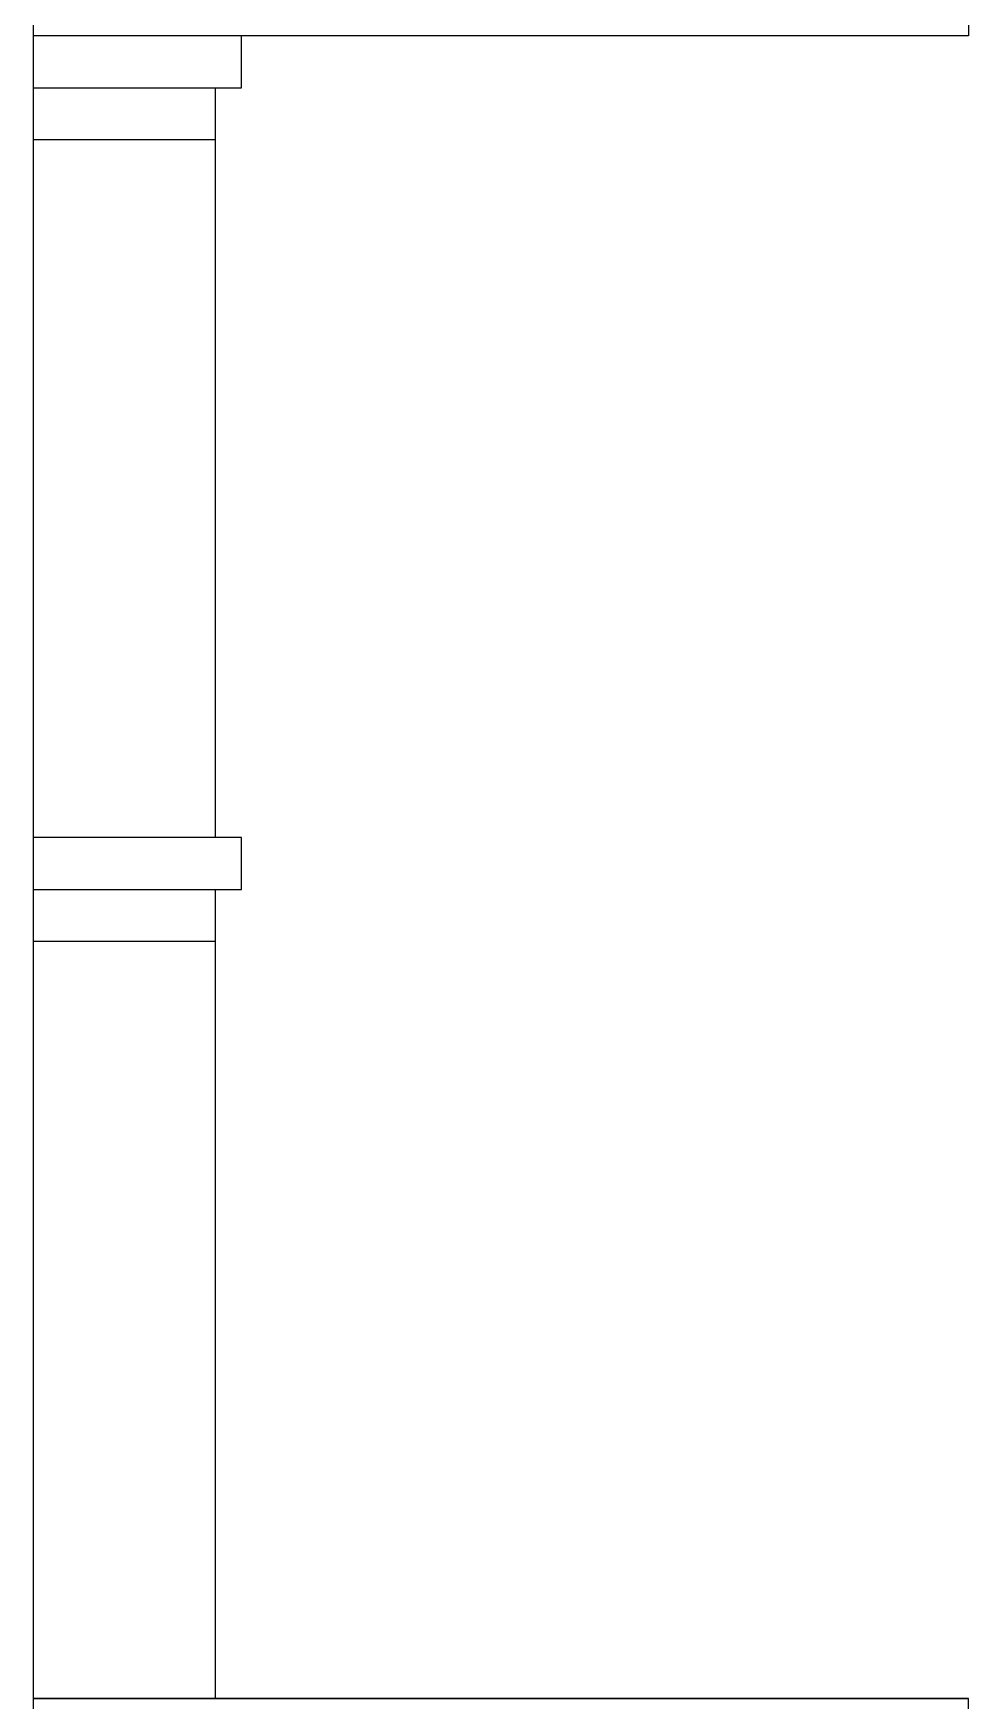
# Model space of a CAD drawing. Header units: inches. Extents: x 1397 to 20304, y -27267 to -746.
# Drawn here: x 3665 to 3701, y -9197.3 to -9133.1 of the extents above; entities that cross this region are included whole.
import ezdxf

# ---------------------------------------------------------------- set-up
doc = ezdxf.new("R2010")
doc.units = ezdxf.units.IN
doc.header["$LTSCALE"] = 17
doc.header["$MEASUREMENT"] = 0
doc.layers.add('OUTLINE', color=1, linetype='Continuous', lineweight=25)

msp = doc.modelspace()

# ---------------------------------------------------------------- linework, layer by layer
at = {"layer": 'OUTLINE'}
for p, q in [((3665.02, -9235.163), (3665.02, -8912.163)), ((3701.02, -9124.163), (3701.02, -9133.163)), ((3701.02, -9133.163), (3665.02, -9133.162)), ((3673.033, -9135.163), (3673.033, -9133.162)), ((3665.02, -9135.163), (3673.033, -9135.163)), ((3672.033, -9164.017), (3672.033, -9135.163)), ((3672.033, -9137.163), (3665.02, -9137.163)), ((3673.033, -9164.017), (3665.02, -9164.017)), ((3673.033, -9166.017), (3673.033, -9164.017)), ((3665.02, -9166.017), (3673.033, -9166.017)), ((3672.033, -9197.163), (3672.033, -9166.017)), ((3672.033, -9168.017), (3672.033, -9166.017)), ((3665.02, -9168.017), (3672.033, -9168.017)), ((3701.02, -9197.163), (3665.02, -9197.163)), ((3665.02, -9197.163), (3701.02, -9197.163)), ((3701.02, -9236.163), (3701.02, -9197.163))]:
    msp.add_line(p, q, dxfattribs=at)

doc.saveas('drawing.dxf')
